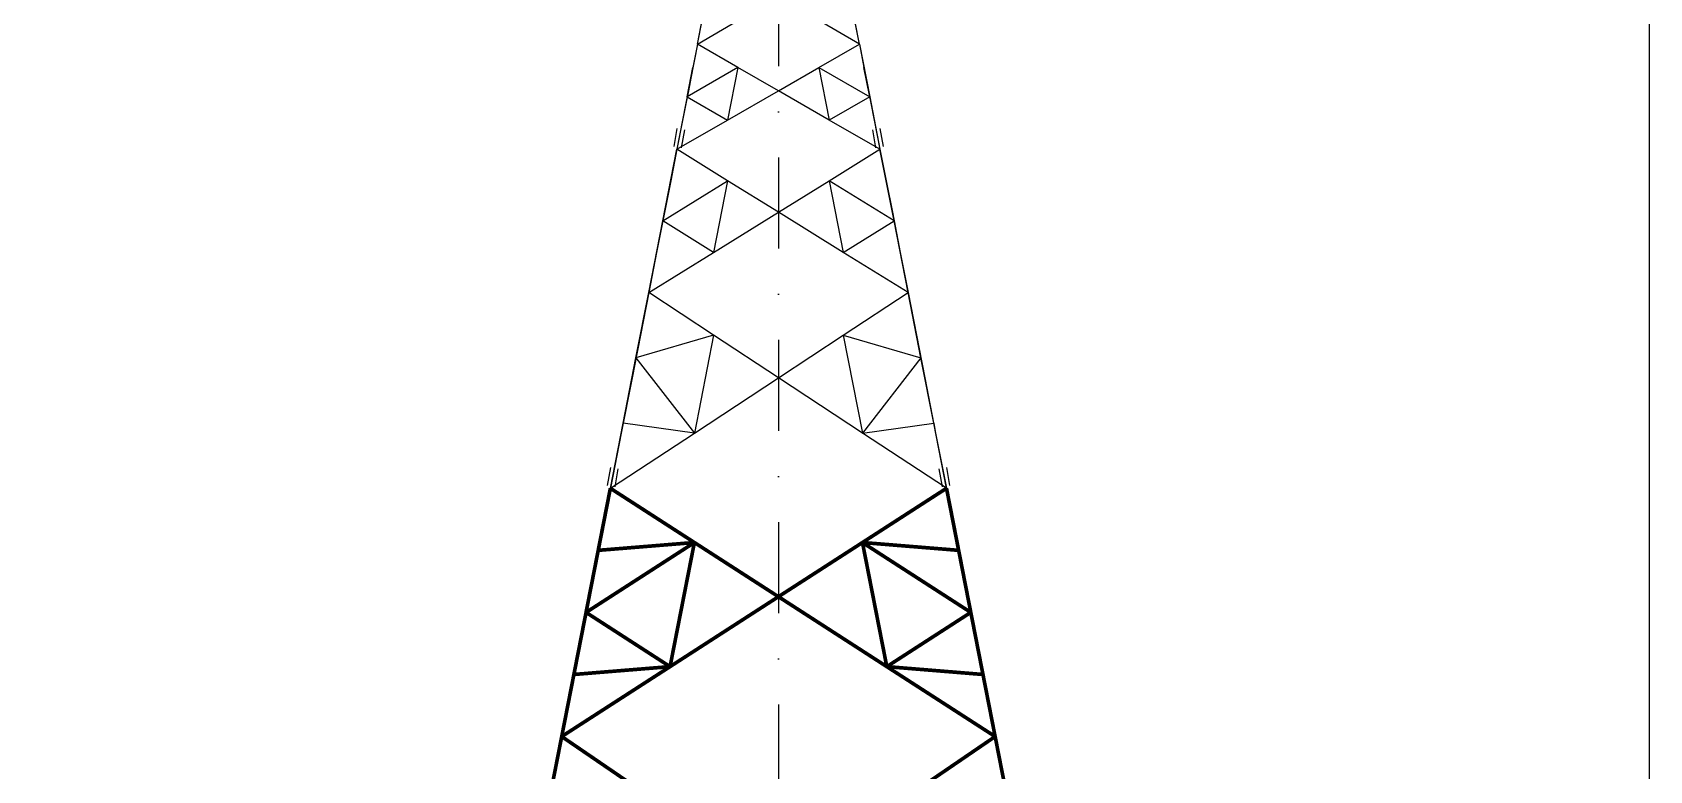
# Model space of a CAD drawing. Extents: x 512572 to 528792, y -20540 to -9023.
# Drawn here: x 527017 to 528792, y -16584 to -15773 of the extents above; entities that cross this region are included whole.
import ezdxf

# ---------------------------------------------------------------- set-up
doc = ezdxf.new("R2010")
doc.units = 0
doc.header["$LTSCALE"] = 200
doc.header["$MEASUREMENT"] = 0
doc.linetypes.add('DASHDOT', pattern=[1, 0.5, -0.25, 0, -0.25])
doc.layers.add('LS', color=7, linetype='CONTINUOUS')
doc.layers.add('MZ', color=6, linetype='DASHDOT')

msp = doc.modelspace()

# ---------------------------------------------------------------- linework, layer by layer
at = {"layer": 'LS', "color": 6, "ltscale": 0.01}
for p, q in [((527747.3, -15786.552), (527757.57, -15734.152)), ((527747.3, -15786.552), (527757.57, -15734.152)), ((527925.04, -15786.552), (527914.77, -15734.152)), ((527925.04, -15786.552), (527914.77, -15734.152)), ((527747.3, -15786.552), (527752.435, -15760.352)), ((527747.3, -15786.552), (527752.435, -15760.352)), ((527747.3, -15786.552), (527791.735, -15760.352)), ((527747.3, -15786.552), (527791.735, -15760.352)), ((527925.04, -15786.552), (527880.605, -15760.352)), ((527925.04, -15786.552), (527880.605, -15760.352)), ((527925.04, -15786.552), (527919.905, -15760.352)), ((527925.04, -15786.552), (527919.905, -15760.352)), ((527747.3, -15786.552), (527735.981, -15844.192)), ((527747.3, -15786.552), (527735.981, -15844.192)), ((527747.3, -15786.552), (527742.269, -15812.123)), ((527747.3, -15786.552), (527742.269, -15812.123)), ((527791.735, -15812.123), (527747.3, -15786.552)), ((527791.735, -15812.123), (527747.3, -15786.552)), ((527880.605, -15812.123), (527925.04, -15786.552)), ((527880.605, -15812.123), (527925.04, -15786.552)), ((527925.04, -15786.552), (527930.071, -15812.123)), ((527925.04, -15786.552), (527930.071, -15812.123)), ((527925.04, -15786.552), (527936.359, -15844.192)), ((527925.04, -15786.552), (527936.359, -15844.192)), ((527742.269, -15812.123), (527731.003, -15869.763)), ((527742.269, -15812.123), (527731.003, -15869.763)), ((527735.981, -15844.192), (527742.269, -15812.123)), ((527735.981, -15844.192), (527742.269, -15812.123)), ((527791.735, -15812.123), (527735.981, -15844.192)), ((527791.735, -15812.123), (527735.981, -15844.192)), ((527742.269, -15812.123), (527737.291, -15837.694)), ((527742.269, -15812.123), (527737.291, -15837.694)), ((527791.735, -15812.123), (527780.416, -15869.763)), ((527791.735, -15812.123), (527780.416, -15869.763)), ((527836.17, -15837.694), (527791.735, -15812.123)), ((527836.17, -15837.694), (527791.735, -15812.123)), ((527836.17, -15837.694), (527880.605, -15812.123)), ((527836.17, -15837.694), (527880.605, -15812.123)), ((527880.605, -15812.123), (527936.359, -15844.192)), ((527880.605, -15812.123), (527936.359, -15844.192)), ((527880.605, -15812.123), (527891.924, -15869.763)), ((527880.605, -15812.123), (527891.924, -15869.763)), ((527930.071, -15812.123), (527935.049, -15837.694)), ((527930.071, -15812.123), (527935.049, -15837.694)), ((527936.359, -15844.192), (527930.071, -15812.123)), ((527936.359, -15844.192), (527930.071, -15812.123)), ((527930.071, -15812.123), (527941.337, -15869.763)), ((527930.071, -15812.123), (527941.337, -15869.763)), ((527735.981, -15844.192), (527724.715, -15901.832)), ((527735.981, -15844.192), (527724.715, -15901.832)), ((527737.291, -15837.694), (527731.003, -15869.763)), ((527737.291, -15837.694), (527731.003, -15869.763)), ((527735.981, -15844.192), (527731.003, -15869.763)), ((527735.981, -15844.192), (527731.003, -15869.763)), ((527735.981, -15844.192), (527780.416, -15869.763)), ((527735.981, -15844.192), (527780.416, -15869.763)), ((527780.416, -15869.763), (527836.17, -15837.694)), ((527780.416, -15869.763), (527836.17, -15837.694)), ((527891.924, -15869.763), (527836.17, -15837.694)), ((527891.924, -15869.763), (527836.17, -15837.694)), ((527936.359, -15844.192), (527891.924, -15869.763)), ((527936.359, -15844.192), (527891.924, -15869.763)), ((527935.049, -15837.694), (527941.337, -15869.763)), ((527935.049, -15837.694), (527941.337, -15869.763)), ((527936.359, -15844.192), (527947.625, -15901.832)), ((527936.359, -15844.192), (527947.625, -15901.832)), ((527936.359, -15844.192), (527941.337, -15869.763)), ((527936.359, -15844.192), (527941.337, -15869.763)), ((527724.811, -15879.078), (527721.301, -15898.759)), ((527731.003, -15869.763), (527724.715, -15901.832)), ((527731.003, -15869.763), (527724.715, -15901.832)), ((527724.715, -15901.832), (527780.416, -15869.763)), ((527724.715, -15901.832), (527780.416, -15869.763)), ((527733.065, -15880.55), (527729.555, -15900.231)), ((527947.625, -15901.832), (527891.924, -15869.763)), ((527947.625, -15901.832), (527891.924, -15869.763)), ((527939.275, -15880.55), (527942.785, -15900.231)), ((527941.337, -15869.763), (527947.625, -15901.832)), ((527941.337, -15869.763), (527947.625, -15901.832)), ((527941.337, -15869.763), (527947.625, -15901.832)), ((527941.337, -15869.763), (527947.625, -15901.832)), ((527947.529, -15879.078), (527951.038, -15898.759)), ((527709.257, -15980.432), (527724.715, -15901.832)), ((527709.257, -15980.432), (527724.715, -15901.832)), ((527724.715, -15901.832), (527717.903, -15936.364)), ((527724.715, -15901.832), (527717.903, -15936.364)), ((527780.416, -15936.364), (527724.715, -15901.832)), ((527780.416, -15936.364), (527724.715, -15901.832)), ((527891.924, -15936.364), (527947.625, -15901.832)), ((527891.924, -15936.364), (527947.625, -15901.832)), ((527963.083, -15980.432), (527947.625, -15901.832)), ((527963.083, -15980.432), (527947.625, -15901.832)), ((527947.625, -15901.832), (527954.437, -15936.364)), ((527947.625, -15901.832), (527954.437, -15936.364)), ((527717.903, -15936.364), (527702.498, -16014.964)), ((527717.903, -15936.364), (527702.498, -16014.964)), ((527709.257, -15980.432), (527780.416, -15936.364)), ((527709.257, -15980.432), (527780.416, -15936.364)), ((527717.903, -15936.364), (527709.257, -15980.432)), ((527717.903, -15936.364), (527709.257, -15980.432)), ((527717.903, -15936.364), (527711.144, -15970.895)), ((527717.903, -15936.364), (527711.144, -15970.895)), ((527780.416, -15936.364), (527765.011, -16014.964)), ((527780.416, -15936.364), (527765.011, -16014.964)), ((527836.17, -15970.895), (527780.416, -15936.364)), ((527836.17, -15970.895), (527780.416, -15936.364)), ((527836.17, -15970.895), (527891.924, -15936.364)), ((527836.17, -15970.895), (527891.924, -15936.364)), ((527891.924, -15936.364), (527907.329, -16014.964)), ((527891.924, -15936.364), (527907.329, -16014.964)), ((527963.083, -15980.432), (527891.924, -15936.364)), ((527963.083, -15980.432), (527891.924, -15936.364)), ((527954.437, -15936.364), (527963.083, -15980.432)), ((527954.437, -15936.364), (527963.083, -15980.432)), ((527954.437, -15936.364), (527969.842, -16014.964)), ((527954.437, -15936.364), (527969.842, -16014.964)), ((527954.437, -15936.364), (527961.196, -15970.895)), ((527954.437, -15936.364), (527961.196, -15970.895)), ((527711.144, -15970.895), (527702.498, -16014.964)), ((527711.144, -15970.895), (527702.498, -16014.964)), ((527765.011, -16014.964), (527836.17, -15970.895)), ((527765.011, -16014.964), (527836.17, -15970.895)), ((527907.329, -16014.964), (527836.17, -15970.895)), ((527907.329, -16014.964), (527836.17, -15970.895)), ((527961.196, -15970.895), (527969.842, -16014.964)), ((527961.196, -15970.895), (527969.842, -16014.964)), ((527693.852, -16059.032), (527709.257, -15980.432)), ((527693.852, -16059.032), (527709.257, -15980.432)), ((527709.257, -15980.432), (527702.498, -16014.964)), ((527709.257, -15980.432), (527702.498, -16014.964)), ((527765.011, -16014.964), (527709.257, -15980.432)), ((527765.011, -16014.964), (527709.257, -15980.432)), ((527907.329, -16014.964), (527963.083, -15980.432)), ((527907.329, -16014.964), (527963.083, -15980.432)), ((527963.083, -15980.432), (527969.842, -16014.964)), ((527963.083, -15980.432), (527969.842, -16014.964)), ((527978.488, -16059.032), (527963.083, -15980.432)), ((527978.488, -16059.032), (527963.083, -15980.432)), ((527693.852, -16059.032), (527765.011, -16014.964)), ((527693.852, -16059.032), (527765.011, -16014.964)), ((527702.498, -16014.964), (527693.852, -16059.032)), ((527702.498, -16014.964), (527693.852, -16059.032)), ((527978.488, -16059.032), (527907.329, -16014.964)), ((527978.488, -16059.032), (527907.329, -16014.964)), ((527969.842, -16014.964), (527978.488, -16059.032)), ((527969.842, -16014.964), (527978.488, -16059.032)), ((527679.808, -16130.663), (527693.852, -16059.032)), ((527679.808, -16130.663), (527693.852, -16059.032)), ((527693.852, -16059.032), (527684.682, -16105.825)), ((527693.852, -16059.032), (527684.682, -16105.825)), ((527765.011, -16105.825), (527693.852, -16059.032)), ((527765.011, -16105.825), (527693.852, -16059.032)), ((527907.329, -16105.825), (527978.488, -16059.032)), ((527907.329, -16105.825), (527978.488, -16059.032)), ((527992.532, -16130.663), (527978.488, -16059.032)), ((527992.532, -16130.663), (527978.488, -16059.032)), ((527978.488, -16059.032), (527987.658, -16105.825)), ((527978.488, -16059.032), (527987.658, -16105.825)), ((527684.682, -16105.825), (527663.617, -16213.245)), ((527684.682, -16105.825), (527663.617, -16213.245)), ((527684.682, -16105.825), (527675.512, -16152.618)), ((527684.682, -16105.825), (527675.512, -16152.618)), ((527765.011, -16105.825), (527679.808, -16130.663)), ((527765.011, -16105.825), (527679.808, -16130.663)), ((527679.808, -16130.663), (527684.682, -16105.825)), ((527679.808, -16130.663), (527684.682, -16105.825)), ((527765.011, -16105.825), (527743.946, -16213.245)), ((527765.011, -16105.825), (527743.946, -16213.245)), ((527836.17, -16152.618), (527765.011, -16105.825)), ((527836.17, -16152.618), (527765.011, -16105.825)), ((527836.17, -16152.618), (527907.329, -16105.825)), ((527836.17, -16152.618), (527907.329, -16105.825)), ((527907.329, -16105.825), (527992.532, -16130.663)), ((527907.329, -16105.825), (527992.532, -16130.663)), ((527907.329, -16105.825), (527928.394, -16213.245)), ((527907.329, -16105.825), (527928.394, -16213.245)), ((527992.532, -16130.663), (527987.658, -16105.825)), ((527992.532, -16130.663), (527987.658, -16105.825)), ((527987.658, -16105.825), (528008.723, -16213.245)), ((527987.658, -16105.825), (528008.723, -16213.245)), ((527987.658, -16105.825), (527996.828, -16152.618)), ((527987.658, -16105.825), (527996.828, -16152.618)), ((527679.808, -16130.663), (527663.617, -16213.245)), ((527679.808, -16130.663), (527663.617, -16213.245)), ((527665.765, -16202.241), (527679.808, -16130.663)), ((527665.765, -16202.241), (527679.808, -16130.663)), ((527679.808, -16130.663), (527743.946, -16213.245)), ((527679.808, -16130.663), (527743.946, -16213.245)), ((527992.532, -16130.663), (527928.394, -16213.245)), ((527992.532, -16130.663), (527928.394, -16213.245)), ((527992.532, -16130.663), (528008.723, -16213.245)), ((527992.532, -16130.663), (528008.723, -16213.245)), ((528006.575, -16202.241), (527992.532, -16130.663)), ((528006.575, -16202.241), (527992.532, -16130.663)), ((527675.512, -16152.618), (527663.617, -16213.245)), ((527675.512, -16152.618), (527663.617, -16213.245)), ((527743.946, -16213.245), (527836.17, -16152.618)), ((527743.946, -16213.245), (527836.17, -16152.618)), ((527928.394, -16213.245), (527836.17, -16152.618)), ((527928.394, -16213.245), (527836.17, -16152.618)), ((527996.828, -16152.618), (528008.723, -16213.245)), ((527996.828, -16152.618), (528008.723, -16213.245)), ((527651.722, -16273.872), (527665.765, -16202.241)), ((527651.722, -16273.872), (527665.765, -16202.241)), ((527665.765, -16202.241), (527663.617, -16213.245)), ((527665.765, -16202.241), (527663.617, -16213.245)), ((527743.946, -16213.245), (527665.765, -16202.241)), ((527743.946, -16213.245), (527665.765, -16202.241)), ((527928.394, -16213.245), (528006.575, -16202.241)), ((527928.394, -16213.245), (528006.575, -16202.241)), ((528006.575, -16202.241), (528008.723, -16213.245)), ((528006.575, -16202.241), (528008.723, -16213.245)), ((528020.618, -16273.872), (528006.575, -16202.241)), ((528020.618, -16273.872), (528006.575, -16202.241)), ((527651.722, -16273.872), (527743.946, -16213.245)), ((527651.722, -16273.872), (527743.946, -16213.245)), ((527663.617, -16213.245), (527651.722, -16273.872)), ((527663.617, -16213.245), (527651.722, -16273.872)), ((528020.618, -16273.872), (527928.394, -16213.245)), ((528020.618, -16273.872), (527928.394, -16213.245)), ((528008.723, -16213.245), (528020.618, -16273.872)), ((528008.723, -16213.245), (528020.618, -16273.872)), ((527651.818, -16251.118), (527648.308, -16270.799)), ((527660.072, -16252.59), (527656.562, -16272.271)), ((528012.268, -16252.59), (528015.778, -16272.271)), ((528020.522, -16251.118), (528024.032, -16270.799))]:
    msp.add_line(p, q, dxfattribs=at)
at = {"layer": 'LS', "color": 8}
msp.add_lwpolyline([(512572.329, -9060.123), (512572.329, -20540.123), (525292.329, -20540.123), (525292.329, -18940.123), (528792.329, -18940.123), (528792.329, -9060.123), (512572.329, -9060.123)], close=True, dxfattribs=at)
at = {"layer": 'LS', "color": 3, "ltscale": 0.01, "const_width": 4}
for points in [[(527651.722, -16273.872), (527638.36, -16341.992)], [(527651.722, -16273.872), (527638.36, -16341.992)], [(527651.722, -16273.872), (527640.089, -16333.398)], [(527651.722, -16273.872), (527640.089, -16333.398)], [(527743.946, -16333.398), (527651.722, -16273.872)], [(527743.946, -16333.398), (527651.722, -16273.872)], [(527928.394, -16333.398), (528020.618, -16273.872)], [(527928.394, -16333.398), (528020.618, -16273.872)], [(528020.618, -16273.872), (528032.251, -16333.398)], [(528020.618, -16273.872), (528032.251, -16333.398)], [(528020.618, -16273.872), (528033.98, -16341.992)], [(528020.618, -16273.872), (528033.98, -16341.992)], [(527613.365, -16469.638), (527640.089, -16333.398)], [(527613.365, -16469.638), (527640.089, -16333.398)], [(527640.089, -16333.398), (527625.05, -16410.112)], [(527640.089, -16333.398), (527625.05, -16410.112)], [(527743.946, -16333.398), (527625.05, -16410.112)], [(527743.946, -16333.398), (527625.05, -16410.112)], [(527638.36, -16341.992), (527625.05, -16410.112)], [(527638.36, -16341.992), (527625.05, -16410.112)], [(527640.089, -16333.398), (527628.404, -16392.872)], [(527640.089, -16333.398), (527628.404, -16392.872)], [(527638.36, -16341.992), (527640.089, -16333.398)], [(527638.36, -16341.992), (527640.089, -16333.398)], [(527638.36, -16341.992), (527743.946, -16333.398)], [(527638.36, -16341.992), (527743.946, -16333.398)], [(527743.946, -16333.398), (527717.222, -16469.638)], [(527743.946, -16333.398), (527717.222, -16469.638)], [(527836.17, -16392.872), (527743.946, -16333.398)], [(527836.17, -16392.872), (527743.946, -16333.398)], [(527836.17, -16392.872), (527928.394, -16333.398)], [(527836.17, -16392.872), (527928.394, -16333.398)], [(527928.394, -16333.398), (527955.118, -16469.638)], [(527928.394, -16333.398), (527955.118, -16469.638)], [(527928.394, -16333.398), (528047.29, -16410.112)], [(527928.394, -16333.398), (528047.29, -16410.112)], [(528033.98, -16341.992), (527928.394, -16333.398)], [(528033.98, -16341.992), (527928.394, -16333.398)], [(528032.251, -16333.398), (528043.936, -16392.872)], [(528032.251, -16333.398), (528043.936, -16392.872)], [(528058.975, -16469.638), (528032.251, -16333.398)], [(528058.975, -16469.638), (528032.251, -16333.398)], [(528032.251, -16333.398), (528047.29, -16410.112)], [(528032.251, -16333.398), (528047.29, -16410.112)], [(528033.98, -16341.992), (528032.251, -16333.398)], [(528033.98, -16341.992), (528032.251, -16333.398)], [(528033.98, -16341.992), (528047.29, -16410.112)], [(528033.98, -16341.992), (528047.29, -16410.112)], [(527628.404, -16392.872), (527613.365, -16469.638)], [(527628.404, -16392.872), (527613.365, -16469.638)], [(527717.222, -16469.638), (527836.17, -16392.872)], [(527717.222, -16469.638), (527836.17, -16392.872)], [(527955.118, -16469.638), (527836.17, -16392.872)], [(527955.118, -16469.638), (527836.17, -16392.872)], [(528043.936, -16392.872), (528058.975, -16469.638)], [(528043.936, -16392.872), (528058.975, -16469.638)], [(527625.05, -16410.112), (527611.688, -16478.232)], [(527625.05, -16410.112), (527611.688, -16478.232)], [(527625.05, -16410.112), (527613.365, -16469.638)], [(527625.05, -16410.112), (527613.365, -16469.638)], [(527625.05, -16410.112), (527717.222, -16469.638)], [(527625.05, -16410.112), (527717.222, -16469.638)], [(528047.29, -16410.112), (527955.118, -16469.638)], [(528047.29, -16410.112), (527955.118, -16469.638)], [(528047.29, -16410.112), (528060.652, -16478.232)], [(528047.29, -16410.112), (528060.652, -16478.232)], [(528047.29, -16410.112), (528058.975, -16469.638)], [(528047.29, -16410.112), (528058.975, -16469.638)], [(527613.365, -16469.638), (527598.326, -16546.352)], [(527613.365, -16469.638), (527598.326, -16546.352)], [(527598.326, -16546.352), (527717.222, -16469.638)], [(527598.326, -16546.352), (527717.222, -16469.638)], [(527611.688, -16478.232), (527613.365, -16469.638)], [(527611.688, -16478.232), (527613.365, -16469.638)], [(527717.222, -16469.638), (527611.688, -16478.232)], [(527717.222, -16469.638), (527611.688, -16478.232)], [(528074.014, -16546.352), (527955.118, -16469.638)], [(528074.014, -16546.352), (527955.118, -16469.638)], [(527955.118, -16469.638), (528060.652, -16478.232)], [(527955.118, -16469.638), (528060.652, -16478.232)], [(528058.975, -16469.638), (528074.014, -16546.352)], [(528058.975, -16469.638), (528074.014, -16546.352)], [(528060.652, -16478.232), (528058.975, -16469.638)], [(528060.652, -16478.232), (528058.975, -16469.638)], [(527611.688, -16478.232), (527598.326, -16546.352)], [(527611.688, -16478.232), (527598.326, -16546.352)], [(528060.652, -16478.232), (528074.014, -16546.352)], [(528060.652, -16478.232), (528074.014, -16546.352)], [(527598.326, -16546.352), (527582.397, -16627.572)], [(527598.326, -16546.352), (527582.397, -16627.572)], [(527582.397, -16627.572), (527598.326, -16546.352)], [(527582.397, -16627.572), (527598.326, -16546.352)], [(527717.222, -16627.572), (527598.326, -16546.352)], [(527717.222, -16627.572), (527598.326, -16546.352)], [(527955.118, -16627.572), (528074.014, -16546.352)], [(527955.118, -16627.572), (528074.014, -16546.352)], [(528074.014, -16546.352), (528089.943, -16627.572)], [(528074.014, -16546.352), (528089.943, -16627.572)], [(528089.943, -16627.572), (528074.014, -16546.352)], [(528089.943, -16627.572), (528074.014, -16546.352)]]:
    msp.add_lwpolyline(points, dxfattribs=at)
at = {"layer": 'MZ'}
msp.add_line((527836.17, -15110.35), (527836.17, -17835.859), dxfattribs=at)

doc.saveas('drawing.dxf')
